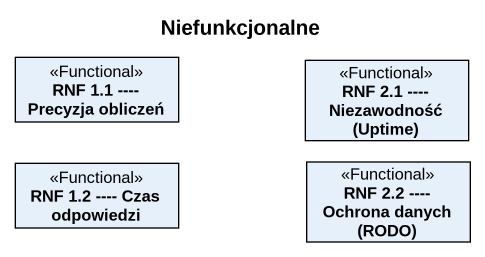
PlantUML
@startuml
title Niefunkcjonalne
hide circle
hide empty members
class "RNF 1.1 ~--~-- Precyzja obliczeń" as RNF_1_1_Precyzja_obliczeń <<Functional>>
class "RNF 2.1 ~--~-- Niezawodność (Uptime)" as RNF_2_1_Niezawodność_Uptime <<Functional>>
class "RNF 1.2 ~--~-- Czas odpowiedzi" as RNF_1_2_Czas_odpowiedzi <<Functional>>
class "RNF 2.2 ~--~-- Ochrona danych (RODO)" as RNF_2_2_Ochrona_danych_RODO <<Functional>>
@enduml
